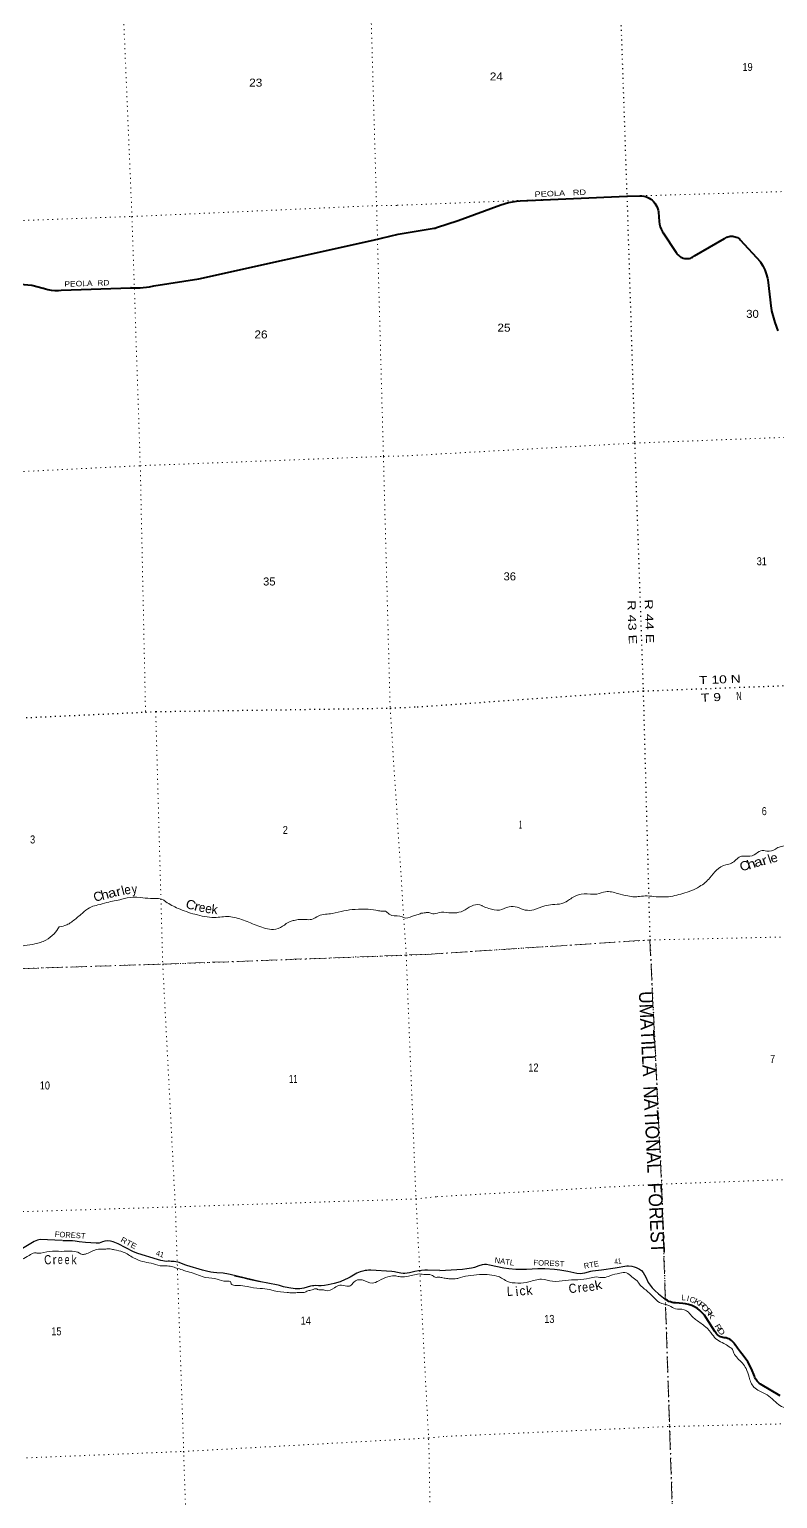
# Model space of a CAD drawing. Header units: feet. Extents: x 757852 to 1040949, y -536576 to -344549.
# Drawn here: x 910190 to 926543, y -440687 to -408566 of the extents above; entities that cross this region are included whole.
import ezdxf
from ezdxf.enums import TextEntityAlignment as Align

# ---------------------------------------------------------------- set-up
doc = ezdxf.new("R2010")
doc.units = ezdxf.units.FT
doc.header["$LTSCALE"] = 70
doc.linetypes.add('DOT_DASHED', pattern=[7.7, 5, -1.2, 0.3, -1.2])
doc.linetypes.add('DOTTED', pattern=[1.5, 0.3, -1.2])
for name, color, linetype, lineweight in [('26', 7, 'Continuous', 40), ('29', 7, 'Continuous', 25), ('39', 7, 'Continuous', 13), ('44', 7, 'DOT_DASHED', 13), ('6', 7, 'DOTTED', 25), ('7', 7, 'DOTTED', 13)]:
    doc.layers.add(name, color=color, linetype=linetype, lineweight=lineweight)
for name, color, linetype in [('27', 7, 'Continuous'), ('30', 7, 'Continuous'), ('41', 7, 'Continuous')]:
    doc.layers.add(name, color=color, linetype=linetype)

msp = doc.modelspace()

# ---------------------------------------------------------------- linework, layer by layer
at = {"layer": '26'}
for points in [[(918252.97, -413043.78), (919035.76, -412912.9), (919059.19, -412909.23), (919085.76, -412900.58), (919562.77, -412745.34), (920494, -412400.34), (920664.14, -412352.52), (920838.35, -412322.75), (920919.66, -412315.19), (923248.99, -412213.62), (923531.97, -412204.4), (923573.84, -412205.87), (923615.32, -412211.72), (923655.96, -412221.86), (923695.32, -412236.21), (923732.97, -412254.58), (923768.49, -412276.79), (923801.49, -412302.6), (923831.62, -412331.71), (923858.53, -412363.81), (923881.95, -412398.54), (923901.6, -412435.54), (923917.28, -412474.38), (923928.82, -412514.66), (923936.08, -412555.92), (923936.72, -412561.51), (923936.67, -412559.5), (923954.02, -412767.87), (923962.57, -412825.67), (923977.1, -412882.27), (923997.48, -412937.03), (924023.47, -412989.37), (924038.62, -413014.68), (924326.78, -413447.04), (924342.35, -413470.41), (924360.28, -413492.02), (924380.37, -413511.64), (924402.4, -413529.05), (924426.12, -413544.07), (924451.29, -413556.52), (924477.63, -413566.28), (924504.83, -413573.22), (924532.62, -413577.29), (924560.67, -413578.43), (924588.7, -413576.63), (924616.38, -413571.91), (924643.42, -413564.33), (924669.51, -413553.95), (924679.34, -413548.8), (924704.88, -413534.39), (924729.34, -413520.15), (925382.17, -413140.04), (925388.88, -413135.29), (925432.17, -413111.88), (925432.75, -413111.57), (925457.48, -413101.39), (925483.14, -413093.84), (925509.45, -413089.02), (925536.11, -413086.98), (925562.85, -413087.73), (925589.35, -413091.28), (925615.35, -413097.57), (925640.54, -413106.55), (925664.66, -413118.12), (925687.43, -413132.14), (925708.62, -413148.46), (925725.58, -413164.41), (926169.78, -413651.02), (926171.89, -413654.98), (926222.19, -413735.49), (926263.79, -413820.82), (926296.25, -413910.03), (926319.21, -414002.14), (926326.41, -414044.57), (926401.87, -414666.09), (926405.55, -414694.57), (926411.4, -414716.09), (926481.59, -414974.19), (926547.4, -415153.27)], [(912406.82, -414216.4), (912610.93, -414215.38), (912814.42, -414192.97), (912908.56, -414175.21), (913892.98, -414019.24), (917705.72, -413176.52), (918252.97, -413043.78)], [(909985.99, -414135.5), (910239.8, -414161.28), (910491.69, -414226.64), (910496.28, -414227.1), (910541.69, -414240.5), (910591.49, -414255.18), (910668.06, -414269.28), (910745.69, -414275.29), (910823.51, -414273.16), (910880.94, -414266.32), (912406.82, -414216.4)], [(926600.66, -438436.52), (926168.4, -438182.51), (926142.48, -438164.48), (926118.59, -438143.83), (926096.99, -438120.81), (926077.92, -438095.65), (926061.57, -438068.64), (926048.15, -438040.07), (926037.78, -438010.24), (926037.46, -438009.16), (925971.2, -437849.68), (925888.63, -437698.01), (925790.65, -437555.79), (925732.9, -437484.86), (925665.3, -437400.2), (925616.36, -437325.2), (925599.27, -437297.99), (925579.42, -437272.72), (925557.04, -437249.67), (925532.38, -437229.08), (925505.69, -437211.18), (925477.29, -437196.16), (925447.47, -437184.2), (925416.56, -437175.42), (925384.9, -437169.92), (925373.37, -437168.76), (925346.6, -437164.7), (925320.39, -437157.87), (925295.05, -437148.34), (925270.83, -437136.21), (925248.02, -437121.62), (925226.86, -437104.72), (925207.58, -437085.71), (925190.4, -437064.78), (925175.49, -437042.17), (925169.69, -437031.72), (924982.73, -436735), (924942.52, -436676.95), (924896.46, -436623.42), (924845.06, -436575), (924788.88, -436532.22), (924728.54, -436495.54), (924664.69, -436465.37), (924598.04, -436442.05), (924529.32, -436425.81), (924469.78, -436417.72), (924307.52, -436405.64), (924271.76, -436403.59), (924236.41, -436397.82), (924201.85, -436388.39), (924168.47, -436375.39), (924136.64, -436358.98), (924106.69, -436339.33), (924097.52, -436332.36), (924088.72, -436325.53), (924087.65, -436324.7)]]:
    msp.add_lwpolyline(points, dxfattribs=at)
msp.add_lwpolyline([(912406.82, -414216.4), (912412.23, -414216.22), (912406.22, -414216.4)], close=True, dxfattribs=at)
at = {"layer": '29'}
for points in [[(910905.12, -435044.34), (910428.19, -435024.93), (910364.48, -435036.88), (910294.29, -435064.09), (909693.46, -435423.41)], [(912989.68, -435457.75), (912557.31, -435328.18), (912465.4, -435294.74), (912127.01, -435117.11), (912018.39, -435071.14), (911966.17, -435056.51), (911890.97, -435054.42), (911840.84, -435058.6), (911788.62, -435075.32), (911715.51, -435100.39), (911684.18, -435102.48), (911646.58, -435100.39), (911414.72, -435085.76), (911278.95, -435071.14), (911187.04, -435056.51), (911128.55, -435052.33), (910917.58, -435048.15)], [(915249.76, -435948.87), (914729.65, -435825.55), (914575.08, -435787.93), (914506.15, -435772.26), (914460.2, -435763.9), (914424.69, -435760.77), (914286.83, -435752.41), (914212.68, -435746.14), (914157.32, -435737.78), (914059.15, -435716.89), (913975.59, -435695.98), (913628.86, -435593.59), (913587.08, -435578.96), (913461.75, -435526.71), (913432.51, -435518.36), (913389.69, -435508.95), (913353.14, -435503.73), (913291.44, -435500.04), (913251.74, -435497.95), (913223.63, -435498.51), (913190.2, -435499.55), (913142.16, -435495.37), (913103.52, -435489.1), (913060.7, -435480.74), (912989.68, -435457.75)], [(919157.07, -435696.23), (918893.65, -435690.78), (918830.99, -435691.82), (918757.88, -435699.14), (918691.04, -435708.54), (918611.67, -435724.22), (918496.78, -435751.39), (918446.65, -435760.79), (918396.52, -435766.01), (918355.79, -435764.97), (918304.62, -435757.65), (918200.18, -435734.67), (918168.84, -435729.43), (918112.45, -435724.22), (917648.74, -435692.87), (917599.64, -435693.91), (917564.13, -435697.05), (917527.59, -435703.32), (917476.4, -435714.81), (917416.88, -435732.58), (917347.93, -435758.7), (917308.27, -435778.55), (917199.65, -435847.51), (917145.34, -435876.77), (917093.12, -435899.76)], [(919157.07, -435696.23), (919655.23, -435669.11), (919751.09, -435658.68), (919851.13, -435639.92), (919923.03, -435625.32), (920022.03, -435594.05), (920092.88, -435571.11), (920138.73, -435564.85), (920181.45, -435564.86), (920247.11, -435577.37), (920555.55, -435639.92), (920667.04, -435656.6), (920822.31, -435669.11), (920948.39, -435671.2), (921055.72, -435669.11), (921305.81, -435656.6), (921454.82, -435658.68), (921668.44, -435673.28), (921779.93, -435687.88), (921960.21, -435714.98), (922151.94, -435756.68), (922239.47, -435762.93), (922279.07, -435760.85), (922331.17, -435752.51), (922458.3, -435712.89), (922497.9, -435706.64), (922693.8, -435685.79), (922989.74, -435639.92), (923243.99, -435600.3), (923281.51, -435598.22), (923353.41, -435604.47), (923410.72, -435619.07)], [(923410.72, -435619.07), (923450.32, -435633.66), (923521.17, -435671.19), (923567.02, -435702.47), (923602.45, -435742.09), (923660.81, -435844.25), (923714.99, -435958.93), (923754.59, -436023.57), (923798.35, -436081.95), (923856.71, -436140.33), (923940.07, -436209.14), (924088.72, -436325.53)], [(917093.12, -435899.76), (916981.37, -435944.69), (916849.78, -435984.39), (916721.31, -436015.73), (916640.9, -436028.28), (916567.78, -436034.54), (916532.28, -436035.58), (916509.3, -436034.55), (916450.81, -436031.4), (916409.04, -436032.46), (916376.66, -436036.63), (916331.75, -436045), (916258.65, -436061.71), (916185.54, -436084.7), (916144.81, -436093.04), (916103.03, -436097.22), (916060.21, -436099.31), (916001.72, -436097.24), (915861.78, -436080.52), (915746.89, -436055.44), (915659.16, -436028.27), (915625.74, -436019.92), (915402.24, -435978.12), (915249.76, -435948.87)]]:
    msp.add_lwpolyline(points, dxfattribs=at)
msp.add_arc((945503.33, -304748.48), 134641.64, 256.76342, 257.00798, dxfattribs=at)
at = {"layer": '39'}
for points in [[(927965.51, -426224.33), (927791.46, -426172.55), (927651.31, -426190.18), (927344.34, -426298.86), (927235.21, -426349.37), (927189.61, -426370.55), (927160.21, -426387.42), (927024.49, -426421), (926841.47, -426411.61), (926600.01, -426438.98), (926502.29, -426481.34), (926493.94, -426488.74), (926306.18, -426529.67), (926177.46, -426522.91), (926031.12, -426612.98), (925835.02, -426642.07), (925732.8, -426650.7), (925533.64, -426796.33), (925413.97, -426829.5), (925208.07, -426947.19), (925063.72, -427115.51), (924835.57, -427306.05), (924467.85, -427457.98), (924116.2, -427531.2), (923889.13, -427526.95), (923691.91, -427511.9), (923525.41, -427520.16), (923413.21, -427531.05), (923266.07, -427510.71), (923045.75, -427456.1), (922781.68, -427418.66), (922592.16, -427469.67), (922312.9, -427466.76), (922073.71, -427539.11), (921869.98, -427662.77), (921676.04, -427697.83), (921625.91, -427701.12), (921451.84, -427727.64), (921214.96, -427811.99), (921028.34, -427818.76), (920852.08, -427759), (920673.08, -427749.51), (920463.95, -427819.1), (920228.08, -427784.95), (920098.19, -427732.05), (920075.81, -427720.57), (919896.85, -427713.09), (919716.69, -427816.07), (919529.44, -427877.06), (919358.72, -427877.4), (919143.74, -427874.85), (919003.85, -427902.51), (918916.72, -427872.61), (918845.04, -427878.36)], [(910840.35, -428189.73), (911005.58, -428144.49), (911204.2, -428008.02), (911388.24, -427853.97), (911545.59, -427746.85), (911684.93, -427708.42), (911882, -427654.16), (912209.06, -427583.81), (912324.58, -427554.15), (912613.33, -427545.12), (912834.74, -427566.25), (913110.66, -427597.7), (913172.08, -427637.86), (913439.4, -427783.8), (913808.56, -427912.53), (914232.12, -427981.45), (914552.71, -427963.4), (914866.17, -428041.77), (915184.96, -428164.06), (915522.48, -428241.68), (915721.19, -428175.35), (915886.57, -428067.97), (915976.26, -428047.13), (916094.03, -428025.41), (916228.56, -428027.22), (916354.89, -428023.27), (916513.2, -427948.18), (916810.65, -427894.79), (917065.82, -427836.71), (917307.73, -427805.09), (917594.59, -427800.13), (917820.38, -427833.15), (917923.07, -427843.96), (917975.33, -427846.34), (918006.13, -427869.42), (918108.55, -427938.36), (918340.29, -427969.19), (918362.77, -427982.51), (918564.58, -427952.15), (918658.04, -427923.18), (918711.31, -427908.8), (918750.1, -427891.24), (918792.15, -427885.52), (918846.08, -427878.28)], [(897538.18, -432763.98), (897609.76, -432741.7), (897706.5, -432754.71), (897700.54, -432756.9), (897766.47, -432746.82), (897860.22, -432793.99), (897915.02, -432814.32), (898025.79, -432826.88), (898160.46, -432766.56), (898230.78, -432702.24), (898344.2, -432602.5), (898472.13, -432518.34), (898568.14, -432507.33), (898699.02, -432521.27), (898811.25, -432515.75), (898875.9, -432529.76), (898930.7, -432550.09), (899013.34, -432561.53), (899115.49, -432554.33), (899205.3, -432537.5), (899304.3, -432492.32), (899439.21, -432440), (899567.24, -432425.98), (899716.79, -432393.24), (899842.58, -432371.27), (899952.33, -432349.81), (900101.13, -432359.18), (900260.71, -432326.13), (900345.85, -432287.4), (900461.19, -432251.73), (900593.66, -432251.59), (900627.99, -432258.54), (900626.1, -432262.6), (900763.3, -432286.37), (900907.37, -432271.84), (901071.74, -432264.7), (901199.23, -432232.65), (901366.99, -432271.49), (901508.68, -432311.15), (901665.69, -432326.28), (901874.67, -432267.64), (902066.95, -432187.48), (902222.52, -432154.56), (902397.15, -432155.11), (902553.38, -432144.21), (902754.46, -432089.82), (902909.07, -432024.87), (903178.71, -431914.24), (903338.16, -431877.19), (903428.04, -431862.35), (903468.14, -431861.1), (903596.42, -431855.08), (903851.68, -431867.14), (904011.4, -431771.96), (904219.2, -431607.15), (904428.83, -431436.27), (904592.43, -431336.97), (904784.58, -431318.93), (904981.15, -431314.79), (905159.61, -431309.21), (905342.05, -431235.37), (905541.15, -431114.92), (905715.52, -430973.19), (905855.49, -430888.66), (906024.73, -430843.29), (906120.26, -430816.25), (906190.5, -430816.06), (906311.86, -430780.2), (906554.41, -430636.34), (906724.65, -430490.74), (906892.21, -430389.31), (907129.15, -430325.79), (907354.68, -430216.53), (907602.38, -430110.59), (907865.95, -429998.14), (908026.37, -429993.13), (908266.35, -429897.45), (908523.12, -429759.16), (908746.22, -429635.95), (908951.58, -429523.32), (909042.62, -429480.39), (909107.79, -429378.16), (909269.17, -429204.78), (909407.71, -429006.06), (909671.26, -428759.35), (909864.94, -428659.11), (910081.77, -428594.21), (910311.59, -428560.97), (910549.87, -428475.36), (910728.43, -428339.52), (910840.35, -428189.73)], [(904304.07, -440059.79), (904402.59, -439983.94), (904609.35, -439851.22), (904922.41, -439649.05), (905088.22, -439489.56), (905260.05, -439329.88), (905344.89, -439281.14), (905631.66, -439206.04), (905909.38, -439097.16), (906147.02, -438923.4), (906443.7, -438643.58), (906635.16, -438469.26), (906787.59, -438332.23), (906953.77, -438184.76), (907040.01, -438115.93), (907253.59, -437942.92), (907518.16, -437730.24), (907688.22, -437578.64), (907810.04, -437424.53), (908023.32, -437241.51), (908365.19, -436996.36), (908518.67, -436827.23), (908582.2, -436737.07), (908758.8, -436469.03), (908840.25, -436374.3), (908990.87, -436243.34), (909110.54, -436151.42), (909165.06, -436095.61), (909196.12, -436060.57), (909308.22, -435916.79), (909384.37, -435846.28), (909557.41, -435726.64), (909798.73, -435608.87), (910027.01, -435457.45), (910182.9, -435368.41), (910299.7, -435314.65), (910374.14, -435320.34), (910631.91, -435282.22), (910890.82, -435282.14), (911125.49, -435276.8), (911287.35, -435319.84), (911330.18, -435342.54), (911416.41, -435339.85), (911650.38, -435244.35), (911858.68, -435229.82), (911957, -435228.75), (912009.49, -435239.13), (912049.9, -435247.89), (912236, -435296.18), (912466.62, -435423.23), (912659.7, -435503.36), (912851.52, -435541.45), (913045.83, -435595.49), (913204.48, -435598.54), (913327.64, -435622.74), (913435, -435655.46), (913566.78, -435699.43), (913728.77, -435746.47), (914049.08, -435852.68), (914293.03, -435889.13), (914499.13, -435934.79), (914592.09, -435955.93), (914592.63, -435973.95), (914652.23, -436020.18), (914754.79, -436026.99), (914950.26, -436052.94), (915230.43, -436092.27), (915439.94, -436117.78), (915541.16, -436146.68), (915823.15, -436179.94), (915885.62, -436188.01), (915983.99, -436188.94), (916094.1, -436179.49), (916192.42, -436178.41), (916275.73, -436145.75), (916367.37, -436122.84), (916475.17, -436103.44), (916489.51, -436113.01), (916614.31, -436125.14), (916662.92, -436139.65), (916857.75, -436077.45), (916976.56, -436023.63), (917129.62, -436040.89), (917203.63, -436032.56), (917277.48, -435952.1), (917460.76, -435906.29), (917683.68, -435977.47), (917826.55, -435922.9), (918026.67, -435836.48), (918158.54, -435816.33), (918196.7, -435817.14)], [(918196.7, -435817.14), (918297.68, -435838.03), (918472.36, -435821.44), (918606.8, -435791.56), (918739.11, -435776.61), (918807.93, -435786), (918978.91, -435798.68), (919060.69, -435848.23), (919102.86, -435848.91), (919144.97, -435845.81), (919163.12, -435846.74)], [(927277.73, -439144.94), (927174.63, -439050.32), (927063.49, -438944.74), (926916.06, -438834.05), (926738.88, -438738.18), (926728.59, -438728.4), (926594.07, -438651.52), (926462.7, -438540.43), (926310.96, -438417.8), (926142.11, -438333.77), (926025.46, -438248.4), (925917.48, -438030.29), (925852.47, -437843.21), (925773.19, -437726.78), (925663.9, -437615.12), (925588.88, -437508.61), (925554.63, -437425.15), (925484.85, -437366.7), (925370.51, -437293.32), (925226.01, -437218.7), (925114.41, -437095.43), (924969.72, -436934.1), (924769.08, -436784.62), (924680.88, -436712.58), (924593.98, -436612.39), (924498.16, -436556.61), (924310.82, -436535.29), (924178.62, -436470.39), (923959.85, -436397.67), (923836.61, -436290.38), (923708.9, -436165.14), (923521.8, -435995.23), (923471.85, -435926.23), (923355.04, -435834.84), (923240.49, -435753.44), (923096.02, -435759.13), (922878.5, -435814.87), (922742.98, -435856.47), (922577.88, -435840.61), (922433.97, -435868.37), (922173.69, -435901.11), (921906.93, -435915.94), (921626.22, -435935.15), (921384.03, -435889.12), (921106.34, -435948.41), (920867.99, -435974.56), (920627.91, -435932.5), (920511.71, -435865.19), (920297.11, -435798.38), (920087.95, -435787.65), (919837.4, -435808.1), (919609.59, -435854.06), (919531.87, -435878.13), (919463.55, -435884.32), (919414.51, -435880.86), (919359.7, -435879.13), (919251.81, -435865.28), (919163.12, -435846.74)], [(936623.18, -438768.26), (936491.69, -439060.63), (936484.92, -439334.17), (936348.38, -439578.92), (936100.8, -439761.96), (935934.86, -439927.56), (935769.33, -440151.41), (935565.65, -440521.5), (935206.34, -440966.35), (934831.78, -441237.02), (934607.46, -441302.57), (934394.42, -441397.78), (934260.91, -441570.08), (934088.55, -441677.67), (933775.06, -441773.03), (933289.18, -441781.08), (933169.84, -441810.13), (932844.43, -441763.32), (932279.09, -441744.53), (931859.13, -441840.27), (931587.77, -441885.66), (931261.88, -441778.6), (930964.62, -441780.86), (930723.97, -441694.37), (930407.77, -441578.87), (930227.45, -441479.88), (929993.57, -441425.23), (929802.13, -441362.83), (929677.32, -441211.28), (929436.07, -441158.98), (929229.57, -441169.54), (929088.38, -441010.62), (928877.87, -441021.34), (928609.35, -441038.49), (928440.89, -440997.24), (928330.25, -440993.78), (928108.96, -440986.87), (927772.83, -441020.87), (927486.82, -441149.25), (927429.37, -441266.15), (927069.12, -441494.04), (926677.14, -441634.84), (926444.96, -441704.72), (926213.15, -441977.53), (925836.08, -442284.48), (925601.12, -442432.84), (925528.55, -442524.25), (925383.95, -442622.66), (925264.76, -442703.94), (925095.27, -442735.07), (924992.44, -442871.93), (924841.06, -443000.76), (924669.95, -443429.78), (924434.98, -443626.37), (924234.35, -443827.56), (924103.47, -444160.48), (923949.4, -444321.57), (923741.9, -444308.06), (923687.63, -444452.96), (923598.16, -444621.42), (923447.59, -444818.53), (923372.63, -445094.89), (923170.5, -445308.19), (923009.5, -445447.47), (922823.22, -445461.21), (922754.97, -445656.92), (922664.12, -445986.17), (922454.06, -446153.6), (922111.75, -446475.18), (921860.97, -446726.67), (921621.21, -447001.81), (921378.55, -447206.75), (921087.82, -447463.91), (920692.49, -447620.92), (920543.89, -447671.27), (920414.21, -447887.61), (920213.52, -448038.57), (920003.62, -448210.01), (919892.52, -448341.19), (919829.31, -448464.36), (919761.02, -448513.4), (919664.89, -448548.16)]]:
    msp.add_spline(points, degree=3, dxfattribs=at)
at = {"layer": '44'}
for points in [[(887003.58, -424628.3), (889158.09, -424522.14), (889331.83, -430085.01), (891985.12, -429988.79), (892150.46, -435150.77), (897476.29, -434922.29), (897267.55, -429632.32), (907856.83, -429169.2), (913104.22, -429001.23), (918881.33, -428787.68)], [(918881.33, -428787.68), (923750.5, -428474.16), (924006.59, -433810.41), (924185.25, -439270.83)], [(924185.25, -439270.83), (924546.71, -449765.87), (919728.32, -450009.26)]]:
    msp.add_lwpolyline(points, dxfattribs=at)
at = {"layer": '6'}
for points in [[(922633.08, -393584.09), (922691.05, -395866.19), (922873.85, -401401.08), (923061.07, -406793.31), (923248.99, -412213.62), (923418.25, -417610.32), (923604.11, -423028.69), (923750.5, -428474.16), (924006.59, -433810.41), (924177.41, -439110.7), (924185.25, -439270.83)], [(918665.31, -423375.31), (923604.11, -423028.69), (928747.1, -422835.28), (928857.7, -422840.5), (934041.44, -422670.15), (934217.72, -422661.16), (939571.22, -422442.79), (944988.63, -422220.31), (950323.02, -422026.63)], [(887003.52, -424626.78), (891228.96, -424421.57), (891787.96, -424396.72), (896587.86, -424220.33), (897076.85, -424207.45), (901960.91, -423966.19), (902328.1, -423957.04), (907326.77, -423734.49), (907601.31, -423728.35), (912728.4, -423491.69), (912950.78, -423480.98), (918074.53, -423404.97), (918665.31, -423375.31)], [(924185.25, -439270.83), (924367.91, -444504.62), (924546.71, -449765.87), (924751.77, -455071.9), (924975.36, -460622.19), (925153.88, -464840.21), (925218.39, -465719.6), (925434.45, -470165.12), (925480.22, -470834.31), (925656.29, -475430.17), (925687.92, -476146.16), (925866.75, -480711.76), (925915.29, -481350.7), (926019.13, -484932.05)]]:
    msp.add_lwpolyline(points, dxfattribs=at)
at = {"layer": '7'}
for points in [[(917090.63, -393805.85), (917047.21, -396028.15), (917427.1, -401539.57), (917620.59, -406965.24), (917777.29, -412418.33), (917927.64, -417902.57), (918074.53, -423404.97)], [(911731.49, -394019.03), (911744.45, -396290.03), (911900.64, -401768.08), (912201.78, -407195.65), (912431.71, -412657.44), (912613.06, -418104.65), (912728.4, -423491.69)], [(918227.78, -412412.51), (923248.99, -412213.62), (928581.68, -412055.54), (933821.37, -411873.73), (939217.78, -411693.94), (944517.96, -411442.32), (949877.93, -411246.93)], [(886586.03, -413792.59), (890809.79, -413651.17), (896135.3, -413278.3), (901485.18, -413049.09), (906912.32, -412853.65), (912431.71, -412657.44), (917777.29, -412418.33), (918227.78, -412412.51)], [(918446.33, -417888.52), (923418.25, -417610.32), (928709.66, -417409.12), (933933.4, -417231.73), (939393.76, -417118.58), (944736.25, -416871.91), (950100.94, -416647.94)], [(886794.11, -419192.4), (890969.67, -418984.72), (896346.33, -418778.77), (901742.56, -418556.18), (907126.07, -418378.1), (912613.06, -418104.65), (917927.64, -417902.57), (918446.33, -417888.52)], [(912950.78, -423480.98), (913104.22, -429001.23), (913379.71, -434309.24), (913562.83, -439694.58)], [(918074.53, -423404.97), (918425.12, -428808.99), (918638.94, -434134.9), (918920.54, -439481.46)], [(918881.33, -428787.68), (923750.5, -428474.16), (928945.61, -428355.72), (934271.03, -428227.94), (939803.65, -428112.95)], [(891988.03, -429799.25), (897267.55, -429632.32), (902533.01, -429397.63), (907856.83, -429169.2), (913104.22, -429001.23), (913167.08, -429003.2), (918425.12, -428808.99), (918881.33, -428787.68)], [(919092.79, -434085.72), (924006.59, -433810.41), (929143.81, -433627.2), (934526.37, -433455.8), (939972.67, -433421.31)], [(892147.6, -435150.69), (892150.46, -435150.77), (897476.29, -434922.29), (902779.95, -434690.45), (908052.02, -434475.62), (913379.71, -434309.24), (918638.94, -434134.9), (919092.79, -434085.72)], [(919301.92, -439325.68), (924177.41, -439110.7), (929362.43, -438990.51), (934774.24, -438790.14), (936065.5, -438775.4), (936109.64, -438788.53)], [(887621.56, -440665.64), (892306.87, -440524.72), (897690.82, -440312.52), (902970.91, -440097.45), (908346.12, -439869.3), (913552.83, -439656.61), (918916.14, -439361.1), (919301.92, -439325.68)], [(914091.27, -455532.86), (913944.64, -450249.01), (913741.6, -444907.06), (913562.83, -439694.58)], [(918920.54, -439481.46), (919014.34, -444676.53), (919250.74, -450014.81), (919432.96, -455284)]]:
    msp.add_lwpolyline(points, dxfattribs=at)

# ---------------------------------------------------------------- texts
at = {"layer": '27'}
for s, rotation, width, p in [('PEOLA   RD', 2.497, 1.25, (921233.49, -412231.44)), ('PEOLA  RD', 1.874, 1.15, (910957.16, -414193.79))]:
    msp.add_text(s, height=120, rotation=rotation, dxfattribs=dict(at, width=width)).set_placement(p)
for s, rotation, width, p in [('L', 355.508, 0.85, (924483.35, -436350.12)), ('C', 338.004, 1.05, (924661.23, -436393.73)), ('K', 329.623, 1.3, (924759.53, -436438.51)), ('F', 322.385, 1.65, (924854.82, -436503.38)), ('O', 309.145, 1.4, (924911.4, -436557.67)), ('R', 306.646, 1.4, (924990.3, -436637.11)), ('K', 300.529, 1.3, (925039.59, -436717.37)), ('R', 299.887, 1.25, (925197.12, -436972.94)), ('D', 304.887, 1.35, (925264.59, -437068.77))]:
    msp.add_text(s, height=120, rotation=rotation, dxfattribs=dict(at, width=width)).set_placement(p, align=Align.CENTER)
msp.add_text('I', height=120, rotation=348.213, dxfattribs=at).set_placement((924573.27, -436364.63), align=Align.CENTER)
at = {"layer": '30'}
for s, rotation, p in [('FOREST', 356.669, (910742.26, -434964.5)), ('FOREST', 357.576, (921205.81, -435584.98)), ('RTE', 9.934, (922318.11, -435661.42))]:
    msp.add_text(s, height=120, rotation=rotation, dxfattribs=at).set_placement(p)
for s, rotation, width, p in [('RTE', 331.69, 1.15, (912170.87, -435063.54)), ('41', 343.133, 0.8, (912942.04, -435368.93)), ('NATL', 351.224, 1.05, (920350.05, -435528.69)), ('41', 9.082, 0.7, (922983.07, -435570.87))]:
    msp.add_text(s, height=120, rotation=rotation, dxfattribs=dict(at, width=width)).set_placement(p)
at = {"layer": '41'}
for s, rotation, width, p in [('C', 19.934, 1.1, (925854.19, -426944.45)), ('h', 18.848, 1.25, (925997.62, -426907.2)), ('a', 18.959, 1.25, (926146.98, -426860.25)), ('r', 17.461, 1.25, (926284.13, -426828.29)), ('e', 14.213, 1.05, (926486.71, -426773.08)), ('h', 15.384, 1.15, (911863.73, -427579.07)), ('a', 15.827, 1.2, (912020.49, -427537.53)), ('r', 13.452, 1.15, (912159.53, -427510.02)), ('e', 10.398, 0.95, (912350.63, -427471.62)), ('y', 5.215, 0.9, (912493.5, -427457.68)), ('C', 340.504, 1.1, (913685.21, -427794.87)), ('r', 343.991, 1.25, (913828.99, -427834.2)), ('e', 350.367, 0.95, (913951.28, -427859.53)), ('e', 350.367, 0.95, (914090.85, -427886.23)), ('C', 4.666, 0.8, (910599.28, -435563.86)), ('e', 359.936, 0.7, (910865.26, -435558.15)), ('e', 0.13, 0.7, (911015.54, -435561.35)), ('k', 0.194, 0.85, (911166.99, -435565.26)), ('L', 2.225, 0.85, (920693.93, -436254.27)), ('C', 9.057, 0.9, (922078.48, -436187.96)), ('e', 6.151, 0.85, (922344.88, -436160.79)), ('e', 8.188, 0.9, (922493.41, -436144.2)), ('k', 12.09, 1.15, (922644.66, -436115.68))]:
    msp.add_text(s, height=200, rotation=rotation, dxfattribs=dict(at, width=width)).set_placement(p, align=Align.CENTER)
for s, rotation, p in [('l', 19.005, (926399.13, -426799)), ('C', 15.404, (911713.43, -427615.86)), ('l', 14.733, (912259.18, -427487.92)), ('k', 353.857, (914228.26, -427903.66)), ('r', 2.099, (910743.14, -435562.83)), ('i', 6.721, (920855.63, -436256.33)), ('c', 7.799, (920978.55, -436241.28)), ('k', 7.219, (921126.92, -436233.98)), ('r', 7.307, (922227.57, -436175.53))]:
    msp.add_text(s, height=200, rotation=rotation, dxfattribs=at).set_placement(p, align=Align.CENTER)
at = {"layer": '44', "width": 0.95}
msp.add_text('UMATILLA  NATIONAL  FOREST', height=300, rotation=272.748, dxfattribs=at).set_placement((923508.89, -429599.07))
at = {"layer": '6'}
for s, rotation, width, p in [('R 43 E', 271.965, 1.35, (923260.97, -421047.05)), ('R 44 E', 271.965, 1.35, (923635.56, -421028.58)), ('T 10 N', 2.154, 1.3, (924827.49, -422882.61)), ('T 9', 2.154, 1.3, (924868.85, -423264.02)), ('N', 2.154, 0.7, (925642.06, -423227.25))]:
    msp.add_text(s, height=175, rotation=rotation, dxfattribs=dict(at, width=width)).set_placement(p)
at = {"layer": '7'}
for s, width, p in [('24', 1.1, (920252.59, -409683.32)), ('19', 0.85, (925775.52, -409474.32)), ('23', 1.1, (914993.45, -409817.88)), ('25', 1.1, (920418.65, -415174.66)), ('30', 1.05, (925857.07, -414873.15)), ('26', 1.1, (915107.93, -415322.4)), ('31', 0.85, (926086.48, -420280.85)), ('36', 1.05, (920552.32, -420612.03)), ('35', 1.05, (915297.06, -420723.61)), ('6', 0.85, (926195.62, -425743.97)), ('1', 0.4, (920891.33, -426037.2)), ('3', 0.85, (910205.54, -426363.32)), ('2', 0.85, (915726.93, -426156.1)), ('7', 0.85, (926377.65, -431161.7)), ('12', 0.85, (921096.16, -431349.91)), ('10', 0.85, (910418.06, -431742.24)), ('11', 0.65, (915865.13, -431598.61)), ('14', 0.85, (916118.45, -436884.16)), ('13', 0.85, (921443.37, -436846.62)), ('15', 0.85, (910670.31, -437117.12))]:
    msp.add_text(s, height=175, dxfattribs=dict(at, width=width)).set_placement(p)

doc.saveas('drawing.dxf')
